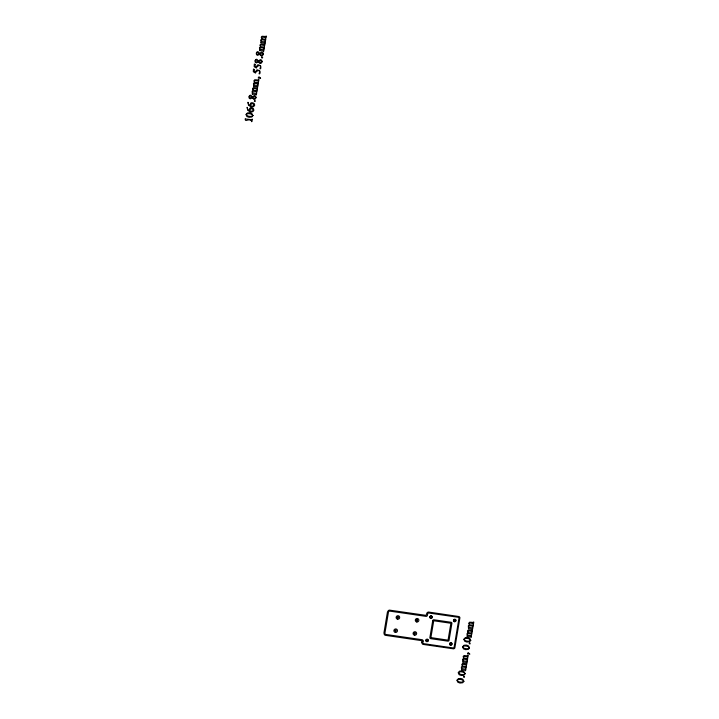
<?xml version="1.0" encoding="UTF-8"?>
<svg xmlns="http://www.w3.org/2000/svg" width="719" height="719" viewBox="0 0 719 719"><rect width="100%" height="100%" fill="white"/><g stroke="black" fill="none" stroke-linecap="round" stroke-linejoin="round"><path stroke-width="1.08" d="M427.077 640.422L427.239 639.425M431.014 617.1L431.184 616.102M454.723 620.488L454.884 619.499M450.822 643.927L450.984 642.939M421.882 642.202L421.927 643.047A2.265 2.211 -22.7 0 0 422.925 644.386L453.626 648.853A1.995 1.95 -22.7 0 0 454.848 647.972L459.926 617.747A1.995 1.95 -22.7 0 0 459.046 616.551L428.452 612.031A2.211 2.157 -22.7 0 0 427.553 612.381A2.058 2.004 -22.7 0 0 426.628 613.828L426.07 615.365L389.518 610.125A2.319 2.256 -22.7 0 0 388.332 610.584L387.442 611.995L383.928 632.963L384.314 634.553A2.319 2.256 -22.7 0 0 385.285 635.317L421.792 640.674L421.882 642.202M394.938 630.581C396.16 633.304 396.969 628.325 394.938 630.581M397.158 617.351C398.371 620.075 399.18 615.096 397.158 617.351M414.117 633.358C415.339 636.09 416.148 631.102 414.117 633.358M416.337 620.129C417.559 622.861 418.368 617.873 416.337 620.129M430.897 637.609L448.045 640.153L450.885 623.265L433.737 620.776L430.897 637.609M259.298 77.508L259.074 78.209L258.283 78.119L258.516 77.104L259.244 76.96L260.62 78.317L259.298 77.508M468.527 653.346L468.303 654.038L467.512 653.957L467.745 652.933L468.473 652.789L469.849 654.155L468.527 653.346M254.454 69.608L254.113 71.711L254.912 72.26L257.06 69.752L259.748 70.75L259.936 73.59C258.481 74.731 259.208 72.664 259.883 72.161L259.541 71.1L258.364 70.489L256.261 71.585L255.506 73.086L253.295 71.666L253.465 69.042L254.454 69.608M252.333 94.126L252.144 91.25L253.187 90.306L252.594 88.581L253.43 87.619L257.213 87.853C258.076 85.687 257.141 91.268 257.007 88.949L253.591 88.419L253.061 89.075L253.492 90.252L256.692 90.576C257.672 88.32 256.719 94.072 256.512 91.646L253.214 91.133L252.603 91.753L253.025 92.949L256.315 93.29C257.132 91.097 256.216 96.634 256.135 94.459L252.333 94.126M255.299 64.557L254.957 66.66L255.766 67.209L257.914 64.692L260.602 65.699L260.781 68.539C259.334 69.68 260.053 67.613 260.736 67.11L260.395 66.049L259.217 65.438L257.114 66.534L256.404 68.062L254.14 66.606L254.319 63.991L255.299 64.557M253.654 86.271L253.465 83.386L254.517 82.442L253.915 80.726L254.751 79.755L258.534 79.989C259.397 77.832 258.472 83.413 258.337 81.094L254.912 80.564L254.382 81.22L254.814 82.388L258.022 82.712C258.993 80.456 258.04 86.208 257.833 83.781L254.535 83.278L253.933 83.898L254.346 85.085L257.636 85.435C258.463 83.233 257.546 88.77 257.465 86.595L253.654 86.271M259.658 50.618L259.469 47.742L260.512 46.798L259.918 45.081L260.754 44.111L264.538 44.344C265.401 42.187 264.466 47.769 264.331 45.441L260.916 44.911L260.386 45.567L260.817 46.744L264.017 47.068C264.996 44.812 264.044 50.564 263.837 48.137L260.539 47.634L259.936 48.245L260.35 49.44L263.639 49.782C264.457 47.589 263.54 53.125 263.469 50.95L259.658 50.618M260.979 42.763L260.79 39.887L261.842 38.934L261.24 37.217L262.076 36.256L265.859 36.489C266.722 34.323 265.796 39.904 265.662 37.586L262.237 37.055L261.707 37.712L262.138 38.889L265.347 39.203C266.318 36.957 265.365 42.709 265.158 40.282L261.86 39.77L261.258 40.39L261.671 41.585L264.96 41.927C265.787 39.725 264.871 45.27 264.79 43.086L260.979 42.763M461.562 669.955L461.373 667.079L462.416 666.136L461.823 664.419L462.659 663.448L466.442 663.682C467.305 661.525 466.37 667.106 466.236 664.778L462.82 664.248L462.29 664.904L462.721 666.082L465.921 666.405C466.901 664.149 465.948 669.901 465.741 667.475L462.443 666.971L461.841 667.591L462.254 668.778L465.544 669.119C466.361 666.926 465.445 672.463 465.373 670.288L461.562 669.955M462.883 662.1L462.694 659.224L463.746 658.271L463.144 656.555L463.98 655.593L467.763 655.827C468.626 653.661 467.701 659.242 467.566 656.923L464.141 656.393L463.611 657.049L464.043 658.227L467.251 658.541C468.222 656.294 467.269 662.046 467.062 659.62L463.764 659.107L463.162 659.727L463.575 660.923L466.865 661.264C467.692 659.062 466.775 664.608 466.694 662.424L462.883 662.1M467.188 636.558L466.999 633.682L468.042 632.729L467.449 631.012L468.276 630.051L472.068 630.284C472.922 628.118 471.997 633.7 471.862 631.381L468.446 630.851L467.907 631.507L468.348 632.684L471.547 632.999C472.527 630.752 471.574 636.504 471.367 634.077L468.069 633.565L467.458 634.185L467.88 635.38L471.17 635.722C471.988 633.52 471.071 639.065 470.99 636.89L467.188 636.558M468.509 628.694L468.321 625.818L469.363 624.874L468.77 623.157L469.606 622.187L473.39 622.42C474.252 620.263 473.318 625.845 473.183 623.517L469.768 622.987L469.237 623.643L469.669 624.82L472.868 625.144C473.848 622.888 472.895 628.64 472.689 626.213L469.39 625.71L468.788 626.33L469.201 627.516L472.491 627.858C473.309 625.665 472.392 631.201 472.32 629.026L468.509 628.694M423.087 641.114L422.898 642.274A1.294 1.258 -22.7 0 0 423.958 643.703L452.961 647.909A1.025 0.998 -22.7 0 0 454.138 647.055L458.947 618.412A1.025 0.998 -22.7 0 0 458.102 617.27L428.892 613.037A1.087 1.061 -22.7 0 0 427.634 614.125L427.437 615.311A1.285 1.249 -22.7 0 1 425.963 616.372L389.914 611.141A1.285 1.249 -22.7 0 0 388.449 612.202L384.944 633.044A1.285 1.249 -22.7 0 0 385.995 634.464L422.026 639.694A1.294 1.258 -22.7 0 1 423.087 641.114M245.224 118.968C245.107 122.877 248.316 117.763 251.623 120.945C251.623 124.019 252.773 116.829 251.884 119.705L245.269 118.95M432.721 620.623L429.872 637.528A1.025 0.998 -22.7 0 0 430.717 638.67L447.883 641.159A1.025 0.998 -22.7 0 0 449.06 640.314L451.9 623.409A1.025 0.998 -22.7 0 0 451.065 622.268L433.899 619.778A1.025 0.998 -22.7 0 0 432.721 620.623M263.289 54.24L262.606 55.552L261.312 55.956L259.658 54.374L257.537 55.354L256.503 54.653L256.279 53.179L256.926 51.975L258.022 51.66L259.451 53.269L261.923 52.029L263.037 52.739L263.289 54.24M262.013 61.816L261.33 63.128L260.035 63.533L258.382 61.951L256.261 62.93L255.227 62.229L255.002 60.755L255.649 59.56L256.746 59.237L258.175 60.845L260.646 59.605L261.761 60.315L262.013 61.816M255.964 97.748L255.281 99.06L253.987 99.465L252.333 97.883L250.212 98.854L249.178 98.152L248.954 96.688L249.601 95.483L250.697 95.16L252.126 96.777L254.589 95.528L255.712 96.238L255.964 97.748M257.016 52.541L256.539 53.368L257.357 54.554L259.2 53.53L257.869 52.37L257.016 52.541M255.739 60.117L255.263 60.944L256.081 62.14L257.923 61.106L256.602 59.947L255.739 60.117M249.691 96.049L249.214 96.876L250.032 98.063L251.875 97.038L250.545 95.879L249.691 96.049M261.824 57.08L261.698 57.871L262.498 57.987L262.633 57.187L261.824 57.08M251.012 103.051L250.239 104.282L250.455 105.675C247.767 105.495 247.471 98.323 248.495 105.208L251.299 107.032L253.618 106.637L254.715 105.181L254.229 103.563L252.675 102.745L251.012 103.051M254.499 100.579L254.373 101.37L255.173 101.496L255.308 100.696L254.499 100.579M250.167 108.102L249.394 109.342L249.61 110.726C246.914 110.555 246.626 103.374 247.651 110.259L250.455 112.083L252.773 111.688L253.861 110.232L253.385 108.614L251.821 107.796L250.167 108.102M469.354 643.011L469.219 643.802L470.028 643.918L470.163 643.128L469.354 643.011M463.728 676.417L463.602 677.208L464.402 677.325L464.537 676.525L463.728 676.417M263.019 54.15L261.312 55.165L259.918 54.132L262.093 52.838L263.019 54.15M261.743 61.726L260.035 62.742L258.642 61.717L260.817 60.414L261.743 61.726M255.694 97.658L253.987 98.674L252.594 97.64L254.76 96.346L255.694 97.658M252.953 115.561L251.785 117.026L249.071 117.323L246.923 116.55L245.97 114.501L247.471 112.919L249.799 112.739L251.632 113.323L252.953 115.561M470.783 640.305L469.615 641.779L466.901 642.067L464.753 641.294L463.8 639.254L465.301 637.663L467.629 637.492L469.462 638.068L470.783 640.305M469.507 647.882L468.339 649.356L465.624 649.652L463.476 648.88L462.524 646.83L464.025 645.24L466.352 645.069L468.186 645.644L469.507 647.882M465.157 673.712L463.989 675.177L461.274 675.474L459.126 674.701L458.174 672.651L459.684 671.061L462.011 670.89L463.836 671.474L465.157 673.712M463.881 681.288L462.712 682.753L459.998 683.05L457.85 682.277L456.898 680.228L458.407 678.646L460.735 678.466L462.56 679.051L463.881 681.288M254.418 105.064L253.456 106.035L251.803 106.151L250.922 105.873L250.634 104.785L251.695 103.734L252.908 103.698L254.418 105.064M253.564 110.124L252.603 111.094L250.949 111.202L250.068 110.924L249.781 109.836L250.841 108.794L252.054 108.758L253.564 110.124M252.684 115.462L251.21 116.46L249.358 116.361L247.435 115.921L246.24 114.564L247.785 113.62L249.754 113.737L252.036 114.348L252.684 115.462M470.514 640.207L469.04 641.204L467.188 641.114L465.265 640.665L464.07 639.317L465.615 638.364L467.584 638.481L469.875 639.092L470.514 640.207M469.237 647.783L467.763 648.79L465.912 648.691L463.989 648.241L462.793 646.893L464.339 645.941L466.307 646.066L468.599 646.669L469.237 647.783M464.887 673.613L463.413 674.611L461.571 674.512L459.639 674.062L458.443 672.714L459.989 671.771L461.958 671.888L464.249 672.499L464.887 673.613M463.611 681.19L462.137 682.187L460.295 682.088L458.363 681.648L457.167 680.291L458.713 679.347L460.681 679.464L462.973 680.075L463.611 681.19M450.355 645.105A1.285 1.249 -22.7 0 0 452.08 643.721A1.285 1.249 -22.7 0 0 450.022 642.966A1.285 1.249 -22.7 0 0 450.355 645.105M426.601 641.6A1.285 1.249 -22.7 0 0 428.335 640.216A1.285 1.249 -22.7 0 0 426.277 639.452A1.285 1.249 -22.7 0 0 426.601 641.6M430.573 618.286A1.285 1.249 -22.7 0 0 432.272 616.866A1.285 1.249 -22.7 0 0 430.196 616.147A1.285 1.249 -22.7 0 0 430.573 618.286M416.795 621.98A1.798 1.753 -22.7 0 0 418.764 619.589A1.798 1.753 -22.7 0 0 415.699 619.149A1.798 1.753 -22.7 0 0 416.795 621.98M395.396 632.432A1.798 1.753 -22.7 0 0 397.364 630.042A1.798 1.753 -22.7 0 0 394.3 629.592A1.798 1.753 -22.7 0 0 395.396 632.432M414.575 635.21A1.798 1.753 -22.7 0 0 416.544 632.819A1.798 1.753 -22.7 0 0 413.488 632.378A1.798 1.753 -22.7 0 0 414.575 635.21M454.39 621.71A1.285 1.249 -22.7 0 0 455.954 620.138A1.285 1.249 -22.7 0 0 453.815 619.616A1.285 1.249 -22.7 0 0 454.39 621.71M397.607 619.203A1.798 1.753 -22.7 0 0 399.575 616.812A1.798 1.753 -22.7 0 0 396.52 616.363A1.798 1.753 -22.7 0 0 397.607 619.203M426.906 641.42A1.025 0.998 -22.7 0 0 428.03 640.054A1.025 0.998 -22.7 0 0 426.286 639.802A1.025 0.998 -22.7 0 0 426.906 641.42M430.843 618.097A1.025 0.998 -22.7 0 0 431.975 616.731A1.025 0.998 -22.7 0 0 430.223 616.48A1.025 0.998 -22.7 0 0 430.843 618.097M454.552 621.486A1.025 0.998 -22.7 0 0 455.675 620.12A1.025 0.998 -22.7 0 0 453.932 619.868A1.025 0.998 -22.7 0 0 454.552 621.486M450.651 644.925A1.025 0.998 -22.7 0 0 451.775 643.559A1.025 0.998 -22.7 0 0 450.031 643.307A1.025 0.998 -22.7 0 0 450.651 644.925"/></g></svg>
